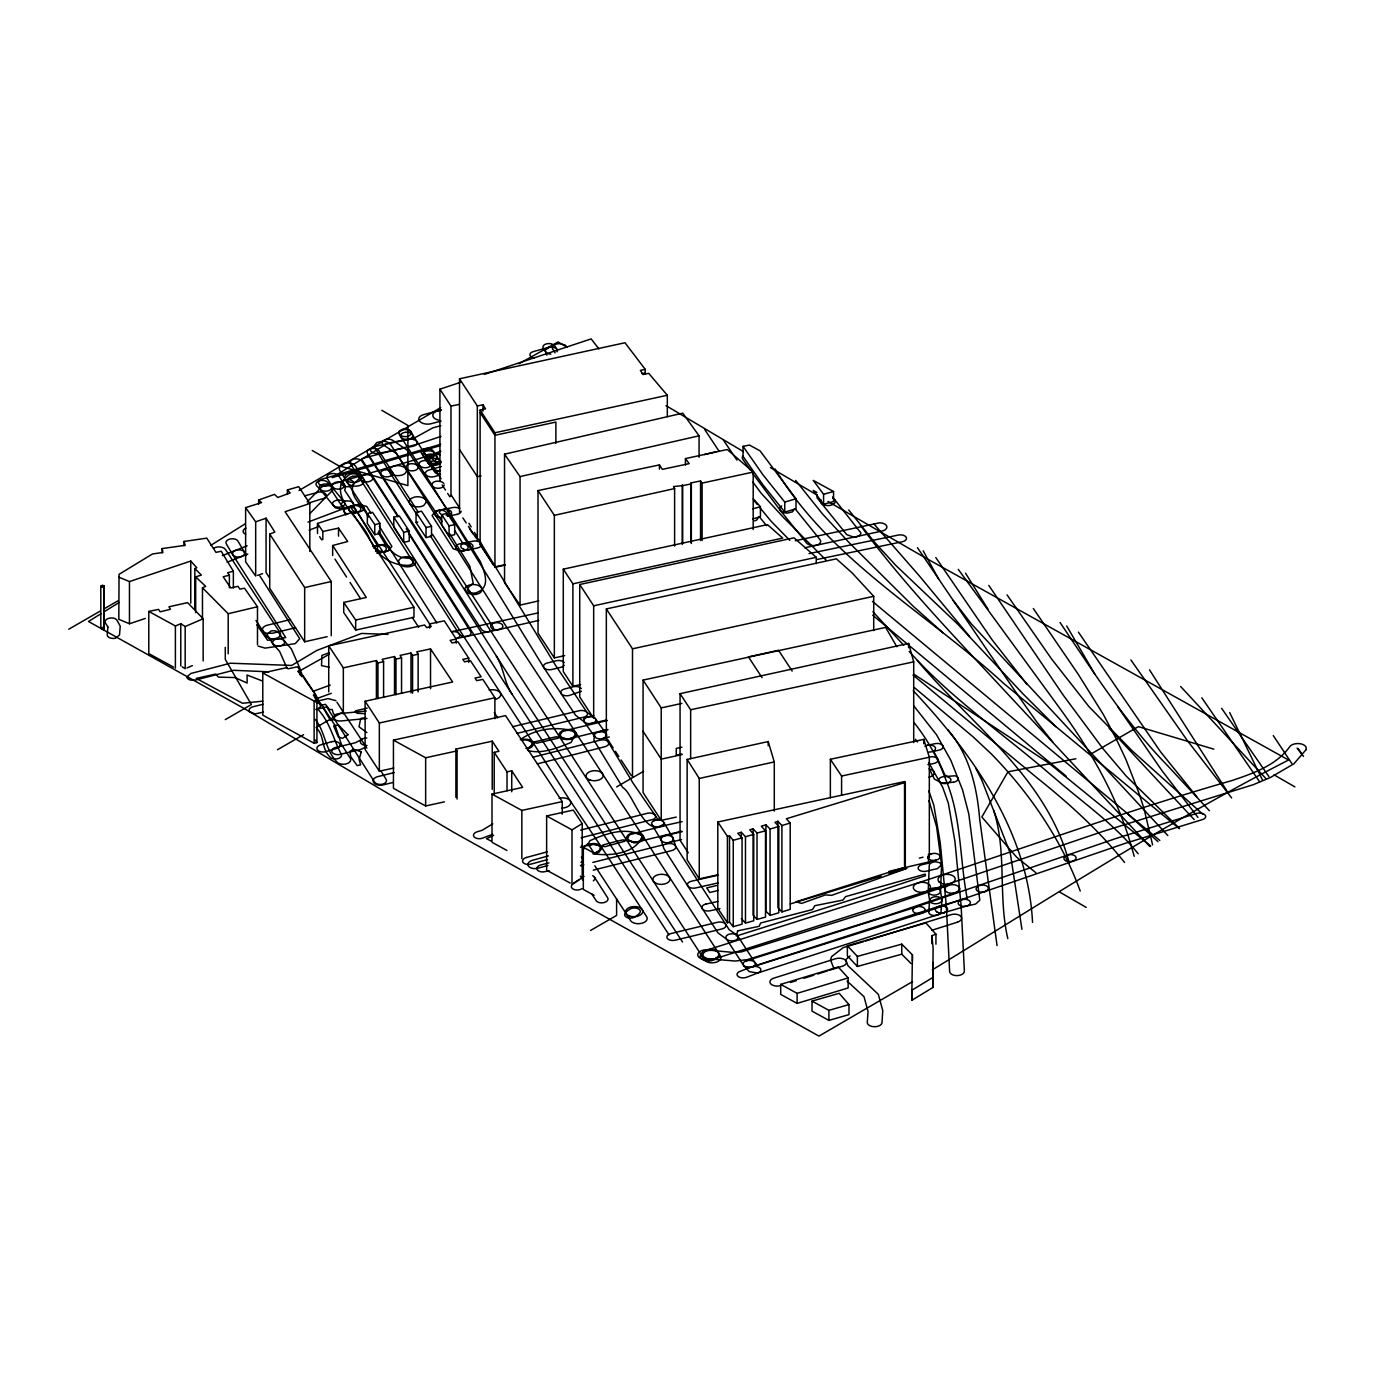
<?xml version="1.0" encoding="UTF-8"?>
<svg xmlns="http://www.w3.org/2000/svg" width="1375" height="1375" viewBox="0 0 1375 1375"><rect width="100%" height="100%" fill="white"/><g stroke="black" fill="none" stroke-linecap="round" stroke-linejoin="round"><path stroke-width="1.5" d="M932.817 977.488L911.745 990.309L911.745 1000.347L932.817 987.525L933.092 948.234L931.906 935.653L935.945 934.192L935.945 944.23M932.817 987.525L933.058 962.448M911.745 1000.347L912.416 954.869L901.777 944.144L857.381 956.398L847.361 945.777L925.942 922.934L935.945 934.192M928.194 891.636L929.277 865.408A6.153 3.541 -2.2 0 1 935.567 861.781L939.864 862.761L941.566 865.236L940.5 891.481A6.153 3.575 -2.4 0 1 931.391 894.764A6.153 3.575 -2.4 0 1 930.909 888.68A6.153 3.575 -2.4 0 1 940.448 890.983L941.927 899.731M145.269 618.458L129.456 623.752L118.817 619.317L119.041 574.338L152.453 553.987L162.955 552.441L162.13 548.591L185.195 545.325L184.027 541.458L206.766 538.141L215.961 552.372L221.22 551.272L233.355 571.192L233.355 588.07M928.744 911.728L929.672 900.23A6.153 3.592 -2.4 0 1 938.884 897.033A6.153 3.592 -2.4 0 1 939.125 903.152A6.153 3.592 -2.4 0 1 929.689 900.711L928.228 892.117M941.961 900.23L940.998 911.934A6.153 3.575 -2.8 0 1 934.553 915.527A6.153 3.575 -2.8 0 1 928.727 911.986M104.036 630.111L104.208 586.077L102.455 585.183L100.822 586.18L100.822 628.358L104.036 630.111L104.208 586.077M928.073 856.075L928.83 863.105L922.212 864.634A6.153 3.541 -2.2 0 0 918.5 869.258A6.153 3.541 -2.2 0 0 926.355 871.2L937.492 868.605L941.548 864.806L936.65 826.977L929.019 800.748M594.43 735.006L593.914 740.231L622.755 787.583C633.325 792.859 644.445 839.3 663.884 823.866A6.153 3.592 -1 0 0 655.686 820.016L653.641 820.789A6.153 3.661 -2 0 0 652.042 824.794L661.22 840.245M758.742 516.845L756.886 519.888A7.373 4.263 0.9 0 1 754.583 520.867M794.492 508.767L792.55 511.809L787.411 513.098A7.373 4.245 1.1 0 1 780.416 510.555A7.373 4.245 1.1 0 1 781.67 505.914M816.956 494.639L817.145 497.905L846.794 534.669L853.806 537.178A7.373 4.211 0.5 0 0 860.853 532.83L832.597 496.994M584.048 718.987L584.152 721.72L594.739 736.725M341.705 482.092C333.833 503.233 364.272 521.452 369.961 540.203M560.673 733.459L558.095 738.186L536.525 743.222L528.739 740.506M574.716 735.694L571.02 742.5C558.13 747.57 542.077 754.566 527.931 750.492M587.709 844.628L589.978 840.658C605.498 833.817 625.797 826.323 641.936 835.759L642.572 837.409A7.391 4.417 -1.7 0 1 635.388 842.084L622.806 839.902L616.962 841.225L602.834 845.023L598.589 851.4A7.373 4.366 -2.6 0 1 593.502 853.016M628.478 836.069L624.559 841.294L604.983 846.691L593.295 844.284L588.019 845.642M520.3 739.75C533.448 729.764 554.228 726 570.539 730.52M342.066 481.577L348.219 475.389A6.153 3.644 -0.6 0 1 356.744 474.323A6.153 3.644 -0.6 0 1 358.445 479.359L353.066 484.739A6.153 3.627 -0.6 0 1 342.598 485.323A6.153 3.627 -0.6 0 1 346.586 479.583A6.153 3.627 -0.6 0 1 353.409 484.241C348.305 496.77 363.962 506.361 368.311 517.103M307.123 501.875L321.492 487.266A6.153 3.627 -1 0 1 329.931 485.925A6.153 3.627 -1 0 1 332.028 490.875L309.581 513.889M581.35 691.264L569.25 695.492A6.153 3.541 -1.1 0 1 561.206 693.705A6.153 3.541 -1.1 0 1 564.472 689.013L573.255 686.778A6.153 3.541 -1.1 0 1 581.316 688.548M850.059 955.917L845.625 959.75L847.962 965.714L878.35 994.348L882.75 1010.591L881.994 1022.639A7.373 4.263 -0.1 0 1 874.311 1026.73A7.373 4.263 -0.1 0 1 867.264 1022.295L868.055 1011.519L863.998 996.669L847.069 981.045M492.783 823.848L482.075 830.328L477.228 831.755A6.153 3.678 -3.5 0 0 473.962 836.705A6.153 3.678 -3.5 0 0 482.041 838.32L492.662 834.264M583.962 876.425L572.997 884.022A6.153 3.644 -3 0 0 573.289 889.161A6.153 3.644 -3 0 0 581.986 888.697M583.327 847.258L588.002 843.855L594.086 853.153L583.327 847.258L583.327 889.436L594.086 895.331M210.822 545.325L245.008 523.944M101.08 613.663L88.481 621.483L245.008 709.002L453.716 832.322L818.967 1036.097L912.519 981.63M104.672 611.428L119.075 602.508M572 884.056L572 829.847L582.192 823.608L573.272 810.098L546.631 815.942L546.631 870.169L570.195 883.077M573.702 883.025L578.806 879.897M100.822 628.358L102.455 627.344M298.994 490.514L440.67 407.636M932.319 969.856C1049.95 898.047 1165.742 822.955 1288.547 760.014L923.313 556.686L827.956 501.445M298.186 671.739L329.467 654.156M68.75 629.234L100.237 611.067M103.83 608.987L118.233 600.669M225.277 719.623L251.367 704.55L225.277 659.364L225.277 647.316M277.458 749.736L303.548 734.68M316.147 727.409L343.131 711.82L336.961 702.247M616.602 786.895L643.603 771.306M590.528 930.48L616.602 915.423L616.602 898.803M1091.595 753.655L1138.38 726.636L1213.833 749.152M518.942 363.773L558.078 341.928L567.067 347.222L565.073 345.056L559.917 343.664A7.373 4.228 1.3 0 0 552.802 349.284L555.122 352.825M362.364 738.994L355.644 742.672L335.586 747.502A6.153 3.713 -0.5 0 0 332.08 752.331A6.153 3.713 -0.5 0 0 340.038 754.394L361.144 749.323L366.042 746.952M319.172 708.108L317.591 708.933C330.103 722.202 333.231 738.925 341.155 753.981A6.153 3.713 -0.5 0 1 337.511 758.777A6.153 3.713 -0.5 0 1 329.605 756.611C321.338 748.498 324.689 736.072 316.491 728.011M493.608 835.416L486.458 838.63L491.202 841.122M148.792 611.411L175.398 625.969L180.778 623.752L185.178 626.519L203.156 618.767L187.602 602.628L168.953 606.788L170.431 609.297L160.17 611.806L158.572 609.383L148.792 611.411L148.792 653.572L173.628 667.167M186.983 667.923L192.38 665.603M202.469 619.386L202.469 587.761L205.717 586.403L195.68 576.864L201.386 575.094L194.838 568.562L196.866 567.789L190.764 561.052L129.456 581.573L118.817 577.139M308.034 503.216L321.303 499.091A6.153 3.609 -1 0 0 326.202 494.828A6.153 3.609 -1 0 0 319.034 492.027L304.648 495.859M587.159 845.144L590.012 843.992A8.611 5.139 -3.1 0 1 601.081 846.536L601.683 848.495L599.036 852.156A8.611 5.139 -3.1 0 1 592.917 853.806M595.633 852.706L599.775 850.283A7.373 4.366 -2.6 0 0 598.486 845.522A7.373 4.366 -2.6 0 0 590.511 844.628L580.456 847.223M653.572 820.823L661.409 818.675M222.372 555.62L247.173 545.772M227.081 562.255L247.792 554.039M661.031 820.273L657.714 819.122L633.033 783.062L605.98 738.255L606.598 735.625A6.153 3.592 -2.5 0 0 600.325 731.741A6.153 3.592 -2.5 0 0 594.481 736.192A6.153 3.592 -2.5 0 0 602.714 738.598L606.1 736.656L606.289 733.906L595.409 718.678M307.983 522.122L346.5 507.547M327.164 636.659L304.666 641.781L269.723 588.277L269.723 534.05L274.845 532.091L266.062 518.203L255.681 521.812L255.681 576.039L245.627 561.842L245.627 507.616L261.628 502.597L258.655 500.002L274.502 494.381L277.767 497.492L290.194 492.955L287.375 489.947L298.702 486.681L309.822 503.525L309.822 551.495M309.1 530.183L318.897 526.436M944.591 912.484L757.625 973.019L749.255 971.627L743.755 965.594A6.153 3.541 -0.9 0 1 746.384 960.798L911.608 908.48L1116.139 838.423L1196.662 813.398A6.153 3.455 1.2 0 1 1204.981 814.945A6.153 3.455 1.2 0 1 1202.42 819.586L1125.248 843.322L920.7 913.584L752.108 966.986A6.153 3.541 -0.9 0 1 743.772 965.594M938.403 906.52L757.298 965.095L754.669 962.208A6.153 3.541 -0.9 0 0 746.384 960.798M312.967 691.367L330.241 685.094M328.986 652.816L321.887 655.411L321.527 665.655L329.123 667.15M315.425 699.102L331.255 693.327M905.3 868.742L905.3 782.392L786.345 818.761L790.195 823.006L790.195 909.356L781.911 911.9L781.911 825.55L777.906 821.253L775.002 822.302L778.8 826.444L778.8 912.794L770.069 915.406L765.909 911.127L765.909 824.777L761.32 826.203L765.514 830.792L765.514 917.142L757.023 919.411L753.088 915.2L753.088 828.85L749.77 829.761L753.723 834.436L753.723 920.786L745.473 923.055L741.28 918.62M257.417 575.438L262.608 573.633M948.63 885.277L879.742 908.445L741.159 951.964L732.377 952.359L711.717 950.4A7.373 4.263 -1.3 0 0 703.106 953.941A7.373 4.263 -1.3 0 0 708.984 958.822L735.212 961.039L747.467 959.613L886.669 915.888L955.659 892.598A7.373 4.263 -2.5 0 0 959.08 887.27A7.373 4.263 -2.5 0 0 950.658 884.795A7.373 4.263 -2.5 0 0 944.78 889.402M439.931 481.559L439.931 389.177L460.092 382.473M484.292 374.43L591.164 338.903L598.898 348.906M440.997 436.408L418.498 443.919L363.069 458.236M309.822 503.525L285.089 511.689L331.255 581.505L331.255 635.731M938.712 906.417L962.087 899.559M944.281 912.588L966.47 906.056M957.447 922.178L931.82 930.273M317.505 523.428L352.069 512.377L413.978 607.269L413.978 617.306L355.678 630.059L343.733 612.494L343.733 602.439L366.283 597.472L332.647 545.497L347.703 541.509L338.525 528.137L322.833 531.489L317.505 523.428L317.505 533.466M706.423 950.228A8.611 4.984 -1.1 0 1 718.953 954.766A8.611 4.984 -1.1 0 1 705.667 958.856A8.611 4.984 -1.1 0 1 706.423 950.228L917.812 882.973A8.611 4.967 -2.1 0 1 929.483 884.727A8.611 4.967 -2.1 0 1 925.959 891.55L714.347 958.977M817.712 973.964L827.612 970.853M829.589 970.234L842.548 966.144A7.373 4.228 -0.9 0 0 846.416 961.967L845.591 960.386A7.373 4.245 -0.6 0 0 835.605 958.719L773.781 978.158A7.373 4.228 -0.8 0 0 770.756 983.898A7.373 4.228 -0.8 0 0 780.742 985.548M790.453 982.506L796.297 980.684M804.066 978.244L813.794 975.202M781.911 825.55L790.195 823.006M881.048 876.184L790.264 903.959M889.127 873.709L903.289 869.361M865.494 941.05L950.881 914.719A7.373 4.28 -2.9 0 1 960.781 916.317A7.373 4.28 -2.9 0 1 957.447 922.178M780.708 984.363L838.2 966.969L848.152 977.9L848.152 987.955L797.105 1003.389L780.708 994.4L780.708 984.363L797.105 993.352L848.152 977.9M765.909 824.777L770.069 829.039L778.8 826.444M440.034 445.706L332.131 477.675L387.492 443.266L414.648 437.869L432.85 427.848L440.808 425.648M863.448 941.669L843.219 947.598L831.634 956.605L830.534 959.888L833.817 968.395M440.859 451.189L436.219 452.891L432.403 456.191C431.148 460.986 437.645 462.55 441.238 462.636M743.033 446.325L762.936 474.788L784.764 502.064L796.005 498.781L796.005 508.819L784.764 512.102L762.936 484.825L743.033 456.362L743.033 446.325L749.478 445.07L760.048 450.863L796.005 498.781M745.473 923.055L745.473 836.705L741.28 832.27L737.739 833.284L742.053 837.822L742.053 924.172L733.253 926.664L729.523 922.195L729.523 835.845L727.427 836.395L717.802 822.009L904.544 781.584L905.3 782.392M441.22 461.33L435.291 463.031A6.153 3.592 1 0 1 427.023 461.364A6.153 3.592 1 0 1 429.705 456.552L435.617 454.85A6.153 3.609 1 0 1 440.309 454.678M440.447 470.817L435.789 472.141L422.761 450.553M812.023 1001.103L828.902 1010.35L848.977 1004.575L848.977 1014.63L828.902 1020.387L812.023 1011.141L812.023 1001.103L839.214 993.3L848.977 1004.575M441.341 466.52L428.673 470.164A6.153 3.609 1.2 0 0 426.009 474.942L427.505 476.077A6.153 3.609 1.2 0 0 434.294 476.627L438.608 475.389M752.812 508.87L760.427 506.705L760.427 516.742L752.812 518.925M729.523 835.845L733.253 840.314L742.053 837.822M439.639 452.581L327.353 485.65A6.153 3.609 -1 0 1 319.086 484.137A6.153 3.609 -1 0 1 321.802 479.256L440.67 444.297M548.402 855.886L532.555 860.252A7.391 4.383 -3.6 0 0 528.413 866.13A7.391 4.383 -3.6 0 0 537.986 868.192L547.869 865.494M745.473 836.705L753.723 834.436M847.361 945.777L847.361 955.831L857.381 966.453L901.777 954.198L911.092 963.566M437.525 410.884L441.409 409.819M344.953 501.188L342.616 500.861A6.153 3.592 -0.9 0 0 334.83 500.878A6.153 3.592 -0.9 0 0 333.197 505.347L335.517 507.908L343.509 509.455L350.006 507.684M833.559 491.528L813.261 480.408L823.573 494.244L833.559 491.528L833.559 501.566L823.573 504.281L813.261 490.445L816.939 492.473M526.47 857.467L547.164 851.847M547.473 859.616L530.922 864.119A6.153 3.661 -3.7 0 1 522.964 862.348A6.153 3.661 -3.7 0 1 526.47 857.467M233.355 571.192L227.648 572.739L229.384 575.163L229.384 587.812M537.402 763.847L604.708 746.78A6.153 3.609 -2.1 0 0 608.403 742.053A6.153 3.609 -2.1 0 0 600.531 740.077L532.916 757.212M753.088 828.85L757.023 833.061L765.514 830.792M437.611 410.867L423.62 414.648A8.611 4.916 0.5 0 0 418.773 419.323L419.633 421.231A8.611 5.019 1.4 0 0 431.131 423.723L441.117 421.059M583.808 864.772L580.439 865.648A6.153 3.661 -3.3 0 1 582.88 865.339M592.814 862.417L667.459 843.786A6.153 3.678 -1.4 0 1 675.4 845.78A6.153 3.678 -1.4 0 1 671.825 850.575L593.227 870.134M229.384 575.163L223.18 576.761L230.759 587.95L237.995 586.334L239.886 589.136L244.458 588.191L257.486 606.736L257.486 644.703M331.616 741.675L320.255 745.009A6.153 3.713 -0.6 0 0 317.573 750.028A6.153 3.713 -0.6 0 0 325.841 751.609L336.377 748.498A6.153 3.713 -0.6 0 0 339.659 743.617A6.153 3.713 -0.6 0 0 331.616 741.675M717.802 822.009L717.802 908.359L727.427 922.745L729.523 922.195M549.725 347.17L545.136 350.006L546.889 355.162M580.628 830.087L647.333 813.295A6.153 3.609 -1 0 1 654.723 814.67A6.153 3.609 -1 0 1 653.709 819.225L581.109 837.77M598.314 732.033L608.025 729.661M602.714 738.598L609.314 736.948M548.9 862.916L540.942 864.909A6.153 3.644 -3.5 0 0 537.212 869.739A6.153 3.644 -3.5 0 0 545.067 871.63L549.055 870.633M936.117 860.183L888.886 871.423M928.297 854.528L931.803 853.652M516.983 733.373L583.464 717.252A6.153 3.506 -1.4 0 0 587.177 712.714A6.153 3.506 -1.4 0 0 579.322 710.703L512.634 726.705M393.387 782.375L383.109 784.919A7.373 4.469 -0.9 0 1 373.57 782.461A7.373 4.469 -0.9 0 1 377.764 776.634L394.247 772.578M919.325 858.12L923.02 857.209M263.089 704.275L252.966 706.767A6.153 3.713 -1.2 0 0 249.459 711.614L255.062 713.9L263.536 712.112M565.108 730.606L607.389 720.466M526.298 748.43L527.312 748.189A7.373 4.297 -2.4 0 0 531.627 742.517A7.373 4.297 -2.4 0 0 522.122 740.283M570.281 738.53L607.389 729.438M682.138 821.666L657.645 827.062A6.153 3.661 -2 0 1 652.042 824.794M632.62 833.663L663.97 825.945M316.078 701.473L327.989 698.586L335.947 700.666M316.542 709.311L326.648 706.87L374.602 782.083A6.153 3.73 -1 0 0 382.491 784.197A6.153 3.73 -1 0 0 386.134 779.384L380.823 770.773M718.352 890.433L709.775 892.495L706.733 887.889L716.65 885.517M202.469 587.761L228.198 613.731L257.486 606.736M669.281 842.497L681.519 839.575M704.258 454.592L716.048 451.773M290.555 619.523L267.283 625.212A7.373 4.348 -2.7 0 0 262.436 629.269A7.373 4.348 -2.7 0 0 266.698 633.256L272.336 633.273L295.591 627.739M456.208 643.277L456.208 639.083L444.297 620.847L429.602 623.941L431.183 626.553L426.594 627.584L424.634 625.006L328.728 645.837L343.337 667.837L376.406 660.567L377.953 662.973L383.591 661.684L383.591 697.314M367.211 708.091L355.609 710.823L355.3 711.906L357.173 713.298L364.427 713.625M593.725 715.498L585.561 717.698L583.636 720.191A6.153 3.592 -2.5 0 0 591.13 723.577L606.134 720.122M538.794 600.858L520.059 605.12L504.539 582.725L504.539 454.18L682.739 413.153L699.067 435.806L699.067 457.222M499.039 629.527L538.777 620.4M383.591 661.684L382.147 659.33L394.522 656.562L395.966 659.106L401.552 657.834L401.552 693.447M504.539 454.18L520.059 476.592L699.067 435.806M269.723 534.05L304.666 587.555L331.255 581.505M538.158 612.889L451.602 631.795M379.981 523.462L374.756 524.614L367.331 513.442L372.505 512.291L379.981 523.462L379.981 533.5L374.756 534.669L367.331 523.48L367.331 513.442M401.552 657.834L400.125 655.377L410.988 653.005L412.569 655.445L418.12 654.191L418.12 691.917M681.536 831.256L637.777 841.758L632.122 841.758A7.373 4.366 -2.3 0 1 630.163 834.625A7.373 4.366 -2.3 0 1 642.091 835.983C637.261 853.102 609.692 856.677 593.966 853.703M717.561 875.308L691.384 881.238A6.153 3.609 -0.9 0 0 687.741 885.913L718.008 932.92L727.237 939.658A6.153 3.575 -0.9 0 0 737.481 938.902A6.153 3.575 -0.9 0 0 732.359 933.745A6.153 3.575 -0.9 0 0 726.223 938.627L743.462 965.198A6.153 3.541 -0.9 0 0 751.369 967.192A6.153 3.541 -0.9 0 0 754.978 962.603L737.756 936.014M718.334 882.87L695.647 887.958A6.153 3.609 -0.9 0 1 687.741 885.913L663.884 848.547L661.066 839.867A6.153 3.678 -1.6 0 1 666.016 835.502A6.153 3.678 -1.6 0 1 673.166 838.337L675.589 846.106L729.163 929.689L736.759 935M493.797 565.572L480.116 544.62L480.116 410.059L485.547 408.856L482.986 404.783L477.331 405.952L459.525 378.795L624.989 342.753L645.236 369.359L645.236 373.639M416.058 512.428L421.558 511.208L431.509 526.298L431.509 536.336L426.027 537.539L416.058 522.466L416.058 512.428L426.027 527.484L426.027 537.539M416.058 522.466L417.811 522.07M753.191 529.512L753.191 472.055L727.272 449.522L685.438 458.597L689.184 463.65L662.389 469.356L659.416 464.922L538.02 490.583L554.348 515.333L674.609 488.572L674.609 546.03M315.442 698.706L315.442 694.495L313.363 694.925L316.938 700.459L316.938 742.62L314.119 743.239L262.78 715.137L262.78 672.959L286.842 667.614L288.011 668.817L297.481 666.772L300.197 670.708L300.197 674.936M300.197 670.708L298.066 671.189L301.761 676.586L303.394 676.139L315.442 694.495M816.252 557.305L794.011 537.814L579.734 584.53L593.673 605.808L816.252 557.305L816.252 563.664M538.02 490.583L538.02 633.17L554.348 657.92L564.712 655.617M682.206 831.652L664.95 835.691A6.153 3.678 -1.3 0 0 661.306 840.383A6.153 3.678 -1.3 0 0 669.006 842.566A6.153 3.678 -1.3 0 0 673.011 837.959L663.575 822.078M431.509 526.298L426.027 527.484M454.678 524.631L449.058 525.869L441.684 514.611L447.305 513.391L454.678 524.631L454.678 534.686L449.058 535.906L441.684 524.648L441.684 514.611M262.78 672.959L314.119 701.078L316.938 700.459M393.783 768.041L379.345 771.186L365.114 749.444L365.114 701.25L452.633 681.983L430.53 648.914L416.745 651.853L418.12 654.191M688.291 852.792L680.058 840.297L680.058 693.688L908.634 643.431L913.705 661.839L913.705 742.569M494.192 794.269L494.192 752.348L498.919 751.3L492.233 741.177L455.898 749.117L455.898 797.311M494.192 752.348L507.014 771.839L511.741 770.808L522.655 787.394L492.009 794.097L492.009 842.291L506.928 850.455M718.008 874.741L699.256 878.883L687.139 859.822L687.139 759.412L768.212 741.555L774.28 761.922L774.28 811.061M687.139 759.412L699.256 778.456L774.28 761.922M966.144 906.142L975.545 904.08L979.808 900.247L968.825 814.052L962.552 789.938L950.864 760.392L936.667 734.938L913.688 705.736M645.236 369.359L640.372 370.425L643.053 374.55L648.708 373.33L667.322 395.261L667.322 416.625M642.005 373.691L645.236 372.986M393.783 517.172L403.683 532.297L409.234 531.077L409.234 541.131L403.683 542.334L393.783 527.209L393.783 517.172L399.334 515.969L409.234 531.077M343.733 602.439L355.678 620.022L413.978 607.269M563.286 569.164L572.894 583.825L782.684 538.106L767.439 524.614L563.286 569.164L563.286 671.584L572.894 686.245L580.628 684.561M606.341 737.481L606.341 608.936L836.378 558.834L852.122 572.911L873.709 596.303L873.709 630.592M365.114 701.25L379.345 722.992L494.897 697.778L494.897 718.73M444.434 801.848L425.648 805.956L393.439 788.339L393.439 740.128L505.57 715.619L562.237 801.608L562.237 814.172M457.067 799.081L457.067 750.888L425.648 757.763L393.439 740.128M492.009 794.097L521.847 810.425L562.237 801.608M705.873 904.097L717.973 901.45M719.933 908.634L710.067 910.783A6.153 3.575 -0.8 0 1 702.195 908.703A6.153 3.575 -0.8 0 1 705.873 904.097M962.414 899.473L967.175 898.442C959.63 859.014 961.555 817.352 945.88 779.848C938.42 759.103 927.592 739.561 913.842 722.322M480.116 410.059L494.948 432.764L667.322 395.261M355.781 505.003L352.636 505.673A6.153 3.592 -0.5 0 0 348.906 510.28A6.153 3.592 -0.5 0 0 356.778 512.394L359.958 511.706A6.153 3.592 -0.5 0 0 362.931 506.292A6.153 3.592 -0.5 0 0 353.22 506.034A6.153 3.592 -0.5 0 0 355.145 511.603L357.019 511.861L430.238 624.886M753.191 472.055L702.109 483.106L700.562 480.958L691.109 482.883L691.109 542.489M494.948 566.861L505.106 564.661M505.106 565.108L494.948 567.325L494.948 432.764M795.248 540.719L879.587 522.809A7.373 4.245 -0.2 0 1 886.772 526.247A7.373 4.245 -0.2 0 1 882.303 530.991L804.684 547.8M606.341 608.936L632.5 648.811L873.709 596.303M896.844 646.731L885.62 627.395L643.07 680.092L661.22 707.902L681.914 703.398M681.914 747.175L676.259 748.395L676.259 755.236L681.914 753.998M681.914 754.617L661.22 759.12L643.07 731.311M643.07 680.092L643.07 792.567L661.22 820.359L676.259 817.094M439.931 389.177L450.983 406.141L459.319 404.336M680.058 693.688L690.645 709.758L913.705 661.839M927.403 745.302L935.034 743.669A6.153 3.472 -2.1 0 1 942.837 745.662A6.153 3.472 -2.1 0 1 938.953 750.166L931.339 751.816A6.153 3.506 -2 0 1 928.95 752.056M830.362 759.275L841.586 776.033L929.328 757.23L923.777 739.389L830.362 759.275L830.362 797.741M498.902 629.544L455.847 638.653M262.78 701.164L242.584 703.278L196.213 678.425L215.789 674.059L218.419 677.119L235.039 677.583L247.156 683.066L247.053 675.005L262.367 680.986M456.208 639.083L450.158 640.337L452.048 642.967L457.909 641.73L468.738 658.195L468.738 662.389M408.959 439.398L374.498 446.531A6.153 3.609 0.5 0 0 370.837 451.138A6.153 3.609 0.5 0 0 378.709 453.337L413.188 446.222A6.153 3.627 0.8 0 0 416.848 441.616A6.153 3.627 0.8 0 0 408.959 439.398M481.095 475.887L477.331 476.678L459.525 449.522M355.884 504.969L358.978 504.35L366.73 506.464L371.009 513.219M464.75 542.884L473.137 541.166A6.153 3.627 1.4 0 1 481.044 543.4A6.153 3.627 1.4 0 1 477.452 548.006L464.011 550.67M809.033 553.592L898.219 535.081A6.153 3.541 -0.2 0 1 906.125 537.144A6.153 3.541 -0.2 0 1 902.516 541.698L816.733 559.539M468.738 658.195L462.791 659.381L464.595 661.839L470.387 660.636L481.113 676.809L475.045 678.03L476.627 680.659L482.831 679.405L494.897 697.778M457.084 514.37L447.597 516.261A6.153 3.609 1.3 0 0 451.498 512.188A6.153 3.609 1.3 0 0 444.967 509.248A6.153 3.609 1.3 0 0 439.33 512.617L442.887 516.089M682.636 543.056L682.636 485.598L673.492 486.561L674.609 488.572M682.636 485.598L691.333 483.897L691.109 482.883M375.512 551.152A6.153 3.609 -0.3 0 0 382.078 552.234L387.991 551.1L391.875 546.408L379.259 526.264M1075.903 758.742L1007.944 771.822L981.853 817.008L1016.641 857.175L1035.959 872.798M464.905 542.85L460.075 543.744A6.153 3.627 1.4 0 0 456.895 549.106A6.153 3.627 1.4 0 0 466.589 549.708A6.153 3.627 1.4 0 0 464.922 544.053L463.066 543.692L454.902 530.784M927.902 764.603L933.487 763.589A6.153 3.506 -2 0 0 937.802 759.172L933.986 751.97L935.138 749.633A6.153 3.506 -2 0 0 932.577 745.491A6.153 3.506 -2 0 0 924.859 746.281M463.856 550.688L460.917 551.186L453.337 548.883L432.094 515.539L435.909 510.847L438.797 510.331A6.153 3.609 1.3 0 1 445.38 511.5A6.153 3.609 1.3 0 1 446.222 515.488M527.141 748.911L527.931 748.808A8.611 5.019 -2.4 0 0 532.761 742.191L570.281 800.886A8.611 5.105 -3.3 0 1 561.859 808.07M589.6 723.697L593.312 722.975A6.153 3.506 -1.4 0 0 593.57 717.355A6.153 3.506 -1.4 0 0 584.048 718.987M365.458 717.561L360.731 718.489L359.03 726.825L366.884 732.566M526.127 748.344L529.667 747.278L534.566 741.881L556.17 736.759L564.85 738.616M366.3 711.03L338.955 713.642A6.153 3.713 -0.5 0 0 333.902 716.444L333.781 717.905A6.153 3.713 -0.5 0 0 340.777 720.981L366.988 718.472M269.019 671.808L233.406 670.295L195.302 680.092L190.592 680.092A6.153 3.472 -1 0 1 186.931 676.878L190.867 673.475L230.364 663.214L291.672 665.448L316.92 650.392L361.539 633.445L387.991 634.391M258.122 646.078L265.083 648.123L295.247 643.638L299.716 638.705L259.961 576.108M546.631 815.942L572 829.847M100.822 586.18L104.036 587.933M1274.041 774.847L1294.906 786.895M381.82 410.334L407.894 425.408L407.894 485.65L338.336 465.575L312.245 450.502M1060.108 892.323L1086.198 907.397M770.378 467.569L817.163 495.12M743.394 451.602L666.033 405.642M182.239 666.841L185.178 668.697L185.178 626.519M914.186 674.369L1048.609 762.936L1150.703 846.02M594.808 718.077L586.816 712.164L555.534 665.294L478.397 539M584.753 722.322L575.644 715.327L543.984 667.855L432.317 485.908M1179.286 828.609L1003.767 683.495C926.733 612.855 830.5 560.588 775.07 468.909M872.472 601.442L1159.812 840.469M1066.227 776.239L872.747 615.244M914.255 687.517L972.984 736.742L991.255 753.844C1029.463 792.962 1061.431 839.472 1080.217 891.034M913.017 675.056L1037.18 777.958C1068.856 803.258 1099.261 830.655 1124.561 862.469M943.147 632.93L913.413 606.427L848.358 541.836L822.319 513.734L795.661 480.425M1127.483 813.691L1157.922 841.638M1203.073 814.447L1131.848 750.527L1088.897 706.561L1051.617 659.02L1007.05 594.877M826.186 560.244L783.045 517.052L761.097 493.161L752.916 482.178M1179.544 828.438L1126.28 776.153L1103.008 748.722L1063.098 694.959L988.814 585.406M1055.897 726.722L1023.086 693.962L957.928 624.387L895.709 565.297L874.259 541.887L848.719 509.988M909.202 651.423C951.448 698.844 1004.575 734.697 1052.356 776.102L1054.952 778.25C1083.07 802.897 1114.678 824.261 1138.156 853.755M789.731 540.323L770.928 521.039L760.031 507.822M1149.861 846.536L1002.22 688.102C953.27 635.37 903.22 583.378 860.441 525.37M1209.433 810.769L1168.028 766.133C1125.97 723.044 1093.503 672.255 1060.056 622.497M903.805 645.356L872.919 611.686M1109.178 728.337L1194.188 819.603M781.911 911.9L777.906 907.62L777.906 821.253M1180.644 686.503L1265.688 778.37M1167.839 835.57L971.541 624.112L953.219 600.445L917.452 547.68M917.297 660.533C971.541 725.089 1046.942 777.648 1069.337 863.208M913.241 690.714C973.105 754.394 1028.053 832.167 1032.539 922.384M753.294 498.816L760.427 506.705M284.041 640.595L291.38 648.966L299.836 668.181C303.291 682.309 316.267 691.023 320.272 704.877M273.161 644.239L279.641 651.458L287.1 668.353M969.616 636.505L919.463 576.039L874.036 524.064M1196.869 796.864L1160.603 751.884L1078.395 632.122M754.566 501.205L757.298 504.522M759.206 516.673L766.614 525.68M333.111 505.227L319.962 489.208A6.153 3.627 -1.1 0 1 322.833 484.344A6.153 3.627 -1.1 0 1 331.048 485.925L344.214 502.047A6.153 3.592 -0.6 0 1 341.327 506.859A6.153 3.592 -0.6 0 1 333.128 505.227M1297.072 748.069L1303.5 756.387M795.575 509.352L819.998 539.636A7.373 4.245 1 0 1 816.441 545.239A7.373 4.245 1 0 1 806.627 543.073L780.433 510.572M1026.987 684.389L991.994 639.667L935.791 557.528M1052.752 741.984L1036.819 722.081L1018.445 695.991L953.219 600.445M780.416 510.555L752.641 473.413M581.522 856.866L582.656 858.309M1231.622 797.913L1187.209 740.369L1130.886 659.931M1197.969 817.403L1162.184 770.945L1118.098 707.3M958.272 569.37L1058.028 705.908C1089.516 748.584 1116.981 795.3 1131.436 846.656L1134.22 856.281M428.312 463.203L433.572 469.666L437.938 470.731A6.153 3.609 1.3 0 0 440.292 470.456M915.441 739.2L917.469 741.984M425.305 459.009L428.278 463.169M436.631 456.328L439.622 460.505M245.627 507.616L255.681 521.812M1273.284 735.591L1291.795 763.469M256.85 624.852L267.592 640.269L285.742 637.57L232.822 554.898M532.709 742.139L465.042 638.584L367.727 485.427M1033.347 608.523L1078.138 674.128L1103.334 714.433L1115.95 738.306L1125.936 759.516L1138.242 791.192L1143.948 808.328L1152.594 844.886M1298.206 748.67L1302.28 754.583M750.458 470.267L742.827 459.267A7.373 4.263 1.3 0 1 742.861 456.002M1221.619 708.297L1268.884 776.548M1201.819 697.795L1259.638 781.825M947.702 729.627C969.409 754.6 977.075 787.308 979.722 819.466L997.064 945.605M718.85 450.897L704.567 429.309M272.886 643.895L266.991 634.511L270.858 631.039A6.153 3.678 -1.9 0 1 278.85 632.913L284.298 640.922M736.914 460.058L723.198 439.811M601.081 846.553L570.212 800.8A8.611 5.105 -3.4 0 0 559.058 798.325M1149.517 669.866L1226.792 790.762M581.505 845.539L583.877 849.062M341.756 505.777L332.75 492.164A11.43 6.703 -1 0 1 332.578 488.761L332.973 487.489L327.216 478.466A6.153 3.644 -1 0 1 330.825 473.739A6.153 3.644 -1 0 1 338.731 475.784L344.833 485.392A14.472 8.508 -0.5 0 1 345.314 488.228L344.627 490.188L353.22 503.113M565.916 717.458L500.62 617.942L390.62 444.486A8.611 5.07 0.6 0 0 382.783 441.203L376.647 442.595L374 446.102L389.778 472.312M455.898 749.117L457.067 750.888M626.123 913.619L594.842 865.803M319.636 536.697L321.767 539.928M462.859 517.877L466.194 522.964M468.428 526.367L476.214 538.244M469.545 528.619L472.88 533.723M607.475 739.2L613.164 747.88M615.433 751.352L618.853 756.542M621.122 760.014L631.348 775.62M601.116 846.605L646.714 916.747A8.611 5.053 -2 0 1 641.592 923.347A8.611 5.053 -2 0 1 630.541 920.614L626.072 913.567M792.172 671.086L778.542 650.306L748.43 656.855L762.059 677.652M480.116 412.62L494.948 435.325L555.895 422.073L555.895 443.283M480.116 544.173L493.797 565.125M592.522 716.495L579.734 696.987L579.734 584.53M392.356 472.106L418.344 512.308M682.498 941.978L508.131 674.472L368.173 455.108M668.972 934.777L501.703 678.305L409.509 533.844M256.008 620.486L266.252 636.127A7.391 4.417 -1.8 0 0 275.773 638.481A7.391 4.417 -1.8 0 0 280.036 632.706L225.466 549.467A7.391 4.348 -3.1 0 0 213.503 548.264M442.131 484.945L445.448 490.033M447.666 493.419L449.866 496.822M367.709 485.392L363.67 479.222A25.695 15.159 -0.1 0 0 359.648 473.894A8.611 5.088 -0.3 0 0 350.436 472.587A8.611 5.088 -0.3 0 0 344.73 477.159A25.695 15.177 -0.9 0 0 347.566 482.883L366.197 511.569M345.984 515.006L341.602 505.536M244.338 551.959L246.52 555.328M315.167 719.383C325.445 731.964 325.05 749.341 336.445 761.423A7.373 4.452 -0.5 0 0 345.95 763.967A7.373 4.452 -0.5 0 0 350.247 758.192L341.258 744.047L335.38 725.966L321.2 704.189A7.373 4.452 -0.9 0 0 317.281 701.766M565.933 717.492L718.472 952.858A23.684 13.698 -1 0 1 720.809 958.083A8.611 4.984 -1.1 0 1 714.966 962.534A8.611 4.984 -1.1 0 1 705.736 961.194A23.684 13.716 -1.6 0 1 702.178 956.312M359.494 515.488L354.733 508.303L353.358 503.353M412.208 617.272L418.688 627.309M334.967 559.109L346.569 577.036M350.041 582.416L360.491 598.555M451.412 495.327L459.748 508.252M449.058 512.067L417.691 466.039A6.153 3.592 0.7 0 0 409.75 463.908A6.153 3.592 0.7 0 0 406.209 468.531L442.08 521.572M389.795 472.347L417.381 515.47M361.659 459.095L398.475 516.536M315.15 739.87L316.938 742.62M378.692 530.991L399.111 563.423M378.159 532.452C384.862 543.95 393.078 558.577 408.444 558.164A6.153 3.661 0.7 0 1 413.222 562.512A6.153 3.661 0.7 0 1 405.952 565.297C390.964 565.005 377.403 555.397 371.112 541.973M594.43 877.164L607.664 897.806A6.153 3.627 -2.6 0 1 604.072 902.584A6.153 3.627 -2.6 0 1 596.148 900.711L591.731 893.836M432.506 534.342L493.023 626.931A6.153 3.575 0.1 0 1 489.517 631.555A6.153 3.575 0.1 0 1 481.559 629.509L367.452 453.234A6.153 3.609 0.4 0 1 371.095 448.628A6.153 3.609 0.4 0 1 378.984 450.811L392.391 472.141M408.633 533.466L470.68 631.692A6.153 3.627 0.9 0 1 467.07 636.316A6.153 3.627 0.9 0 1 459.164 634.098L350.47 463.787L350.556 460.986L351.931 459.834A6.153 3.609 0.4 0 1 361.917 461.158L397.959 516.708M494.295 712.559L497.681 717.853M423.087 455.538L425.219 458.872M406.227 528.688L408.444 532.159M434.603 453.131L436.734 456.466M449.075 512.084L480.373 561.55C484.206 571.278 490.858 586.266 478.122 591.92A6.153 3.609 1.2 0 1 469.459 592.23A6.153 3.609 1.2 0 1 468.738 587.142L473.172 583.103L469.906 566.345L449.883 533.913M430.238 535.648L487.266 625.694L702.23 956.398M399.145 563.475L436.837 622.995M359.391 515.556L377.97 546.545A6.153 3.609 -0.3 0 0 378.778 550.533A6.153 3.609 -0.3 0 0 385.344 551.616M269.363 577.637L266.062 572.43L266.062 518.203M343.87 713.178L366.867 748.103M988.075 609.314L965.508 573.186M580.405 876.116L582.88 880.069M1094.775 674.042L1066.691 625.986M557.03 349.542L554.881 346.002L551.736 343.956A6.153 3.489 0.8 0 0 544.981 344.438A6.153 3.489 0.8 0 0 543.28 348.184L545.411 351.708A6.153 3.523 1.3 0 0 550.877 354.131M468.927 523.273L471.127 526.917M474.409 532.383L476.609 536.027M938.558 578.909L923.175 550.808M244.406 552.062L237.892 541.011A6.153 3.627 -3.1 0 0 230.089 539.017A6.153 3.627 -3.1 0 0 226.239 543.761L232.77 554.795M441.066 478.758L430.822 462.859A6.153 3.592 0.8 0 0 422.83 460.797A6.153 3.592 0.8 0 0 419.427 465.455L432.266 485.787M496.341 656.167C503.938 667.855 504.127 682.739 512.136 694.255M928.778 762.678L942.769 787.411L948.337 803.206L954.938 841.483L961.073 905.008L964.373 970.973A7.373 4.366 -1.2 0 1 957.327 975.614A7.373 4.366 -1.2 0 1 949.627 971.558L946.327 905.902L940.242 842.737L933.797 805.097L928.847 790.952M975.872 768.367L981.716 779.917L1010.35 853.48L1021.934 929.328M1229.697 712.594L1262.542 780.175M929.208 768.642L934.467 779.127L942.631 783.441A6.153 3.506 -2.8 0 0 949.266 782.323A6.153 3.506 -2.8 0 0 950.366 778.439L944.9 775.053L937.836 759.241A6.153 3.506 -2 0 0 930.256 756.903M993.627 810.253C1007.119 851.847 997.923 896.208 1007.806 938.592M927.781 857.038L927.816 857.364A6.153 3.523 -2.2 0 0 931.992 860.355L934.364 860.458A6.153 3.558 -2.9 0 0 939.417 855.095A6.153 3.558 -2.9 0 0 929.208 854.82M931.906 935.653L931.906 943.68M929.328 757.23L929.328 857.656M923.777 739.389L923.777 743.652M912.416 954.869L912.416 960.902M908.634 643.431L908.634 647.694M904.544 781.584L904.544 865.837M901.777 944.144L901.777 954.198M857.381 956.398L857.381 966.453M841.586 776.033L841.586 795.266M828.902 1010.35L828.902 1020.387M823.573 494.244L823.573 504.281M797.105 993.352L797.105 1003.389M784.764 502.064L784.764 512.102M770.069 829.039L770.069 915.406M768.212 741.555L768.212 745.817M757.023 833.061L757.023 919.411M741.28 832.27L741.28 838.578M733.253 840.314L733.253 926.664M727.427 836.395L727.427 922.745M702.109 483.106L702.109 540.564M700.562 480.958L700.562 540.547M699.256 778.456L699.256 878.883M691.333 483.897L691.333 543.486M690.645 709.758L690.645 758.639M685.438 458.597L685.438 464.991M682.292 484.842L682.292 544.431M661.22 707.902L661.22 820.359M659.416 464.922L659.416 469.167M632.5 648.811L632.5 777.356M593.673 605.808L593.673 718.266M582.192 823.608L582.192 877.817M572.894 583.825L572.894 686.245M554.348 515.333L554.348 657.92M521.847 810.425L521.847 858.636M520.059 476.592L520.059 605.12M511.741 770.808L511.741 791.759M507.014 771.839L507.014 790.711M492.233 741.177L492.233 789.37M482.986 404.783L482.986 411.194M477.331 405.952L477.331 540.495M459.525 378.795L459.525 512.789M450.983 406.141L450.983 496.375M449.058 525.869L449.058 535.906M430.53 648.914L430.53 688.738M429.602 623.941L429.602 628.134M425.648 757.763L425.648 805.956M412.569 655.445L412.569 693.172M410.988 653.005L410.988 692.828M403.683 532.297L403.683 542.334M395.966 659.106L395.966 694.736M394.522 656.562L394.522 694.272M379.345 722.992L379.345 771.186M377.953 662.973L377.953 698.603M376.406 660.567L376.406 698.277M374.756 524.614L374.756 534.669M355.678 620.022L355.678 630.059M343.337 667.837L343.337 713.934M338.525 528.137L338.525 536.164M332.647 545.497L332.647 555.534M328.728 645.837L328.728 691.952M322.833 531.489L322.833 539.533M314.119 701.078L314.119 743.239M304.666 587.555L304.666 641.781M287.375 489.947L287.375 494.106M258.655 500.002L258.655 504.161M228.198 613.731L228.198 653.795M203.156 618.767L203.156 660.945M195.68 576.864L195.68 612.717M194.838 568.562L194.838 608.627M190.764 561.052L190.764 603.23M184.027 541.458L184.027 545.686M180.778 623.752L180.778 665.913M175.398 625.969L175.398 668.147M162.13 548.591L162.13 552.819M129.456 581.573L129.456 623.752M581.419 857.141A6.153 3.661 -3.3 0 1 580.989 862.348M832.872 498.18A7.373 4.297 0.4 0 1 833.284 504.281L830.964 505.227A7.373 4.245 1 0 1 822.886 504.384A7.373 4.245 1 0 1 820.944 499.812M438.625 420.131A8.611 5.019 1.3 0 1 432.833 414.631A8.611 5.019 1.3 0 1 440.859 410.42M706.252 949.73A8.611 4.967 -1.3 0 0 697.727 954.869A8.611 4.967 -1.3 0 0 706.406 959.664A18.82 10.828 -1.3 0 0 713.711 959.148A8.611 5.002 -1.2 0 0 716.942 951.311A8.611 5.002 -1.2 0 0 703.123 952.016A15.812 9.144 -1.4 0 0 700.339 955.247A8.611 4.967 -1.2 0 0 704.138 960.266A8.611 4.967 -1.2 0 0 713.694 960.042A15.812 9.144 -1.1 0 0 717.578 957.223M706.252 949.712A18.82 10.948 -1.3 0 1 713.573 949.953M489.139 690.078A8.611 5.053 -1.7 0 1 500.225 692.811A8.611 5.053 -1.7 0 1 495.223 699.411M521.744 739.612A8.611 5.019 -2.4 0 1 532.761 742.191M959.509 888.473A7.391 4.28 -2.6 0 1 952.531 893.2A7.391 4.28 -2.6 0 1 944.78 889.384M564.214 665.311A6.153 3.541 -1.1 0 1 560.862 667.27L551.908 669.487A6.153 3.541 -1 0 1 543.898 667.648A6.153 3.541 -1 0 1 547.25 662.991L556.205 660.773A6.153 3.541 -1.1 0 1 564.231 662.612M347.875 514.009A6.153 3.592 -0.6 0 1 344.438 508.767A6.153 3.592 -0.6 0 1 354.028 507.994A6.153 3.592 -0.6 0 1 352.928 513.614M557.064 351.811A6.153 3.523 1.3 0 0 555.242 348.012A6.153 3.523 1.3 0 0 548.453 347.428L533.311 351.605A6.153 3.489 0.8 0 0 530.561 356.262L532.039 357.362A6.153 3.523 1.3 0 0 534.136 358.084M440.206 463.822A6.153 3.609 1.3 0 0 433.503 464.509A6.153 3.609 1.3 0 0 432.163 468.411L434.775 472.123A6.153 3.609 1.3 0 0 440.464 474.427M367.022 745.439A6.153 3.713 -0.5 0 1 360.319 741.83A6.153 3.713 -0.5 0 1 366.816 738.014M461.106 511.208A6.153 3.609 1.3 0 1 457.084 514.37M459.491 508.595A6.153 3.609 1.3 0 0 452.856 507.547L438.625 510.366L435.153 512.188A6.153 3.609 1 0 0 440.481 517.378M315.958 702.281A6.153 3.713 -0.8 0 1 320.478 705.839A6.153 3.713 -0.8 0 1 315.872 709.448M434.517 452.994A16.861 9.883 1.1 0 0 431.561 449.522A6.153 3.609 0.8 0 0 424.858 448.68A6.153 3.609 0.8 0 0 421.077 451.98A16.861 9.9 0.8 0 0 423.191 455.658M352.567 513.717A20.47 11.842 -0.6 0 0 359.408 511.294A6.153 3.592 -0.5 0 0 360.147 507.323A6.153 3.592 -0.5 0 0 354.166 505.45A20.47 11.945 -0.6 0 0 346.895 507.427M245.661 534.205A6.153 3.627 -3 0 1 245.936 528.155M930.291 769.33A7.373 4.228 -2 0 1 934.175 773.386A7.373 4.228 -2 0 1 928.967 777.133M385.344 551.633A6.153 3.644 -0.3 0 0 389.314 547.044A6.153 3.644 -0.3 0 0 381.58 544.723L378.348 545.342A6.153 3.609 -0.3 0 0 374.086 548.522M444.211 485.014A6.153 3.609 1.3 0 1 435.445 487.919A6.153 3.609 1.3 0 1 433.916 481.989A6.153 3.609 1.3 0 1 443.833 483.502M451.464 631.83A6.153 3.627 0.9 0 1 459.439 633.927A6.153 3.627 0.9 0 1 456.019 638.619M592.625 875.686A6.153 3.661 -2.9 0 1 593.364 880.842M372.883 546.494A20.419 12.1 -0.3 0 1 378.159 545.377A6.153 3.644 -0.3 0 1 386.014 547.559A6.153 3.644 -0.3 0 1 382.267 552.217A20.419 11.98 -0.4 0 1 376.973 553.334M107.886 627.017L107.233 634.872A6.153 3.489 -0.9 0 0 115.466 638.241L119.522 634.941L120.227 626.244L116.995 620.177A6.153 3.627 -2.8 0 0 109.158 618.217A6.153 3.627 -2.8 0 0 105.411 622.961L107.886 627.017M913.052 909.184L912.811 910.559A6.153 3.558 -1.4 0 0 919.514 913.653L921.817 913.206A6.153 3.592 -2.1 0 0 924.361 908.273A6.153 3.592 -2.1 0 0 916.042 907.002L913.052 909.184M334.503 716.994L333.953 719.692L330.361 720.191L321.698 705.1L325.48 704.344L329.673 709.655L332.2 709.448L333.506 713.969L335.002 714.57L334.503 716.994M737.688 930.841L736.347 936.031L880.034 890.742L925.444 875.72L925.203 874.122L845.608 896.603L842.927 900.075L814.842 905.695L812.556 909.528L760.684 922.986L759.103 926.32L737.688 930.841M361.264 751.781L359.098 759.498L360.577 764.895L357.191 765.6L350.814 756.8L349.8 751.455L353.289 749.203L361.264 751.781M399.231 431.217L399.334 433.984A18.683 11.017 0.6 0 0 401.895 438.058A6.153 3.627 0.8 0 0 412.087 437.628L412.792 436.288A18.666 10.88 1.4 0 0 411.211 432.128A6.153 3.575 1.4 0 0 403.597 429.567L401.466 430.186A6.153 3.627 0.8 0 0 399.403 434.002L399.678 434.466A6.153 3.627 0.8 0 0 409.75 435.583L411.452 433.056L410.592 431.2A6.153 3.575 1.4 0 0 402.48 429.241L399.231 431.217M426.405 502.081L423.689 505.57A8.611 5.07 0.8 0 1 411.52 505.209A8.611 5.07 0.8 0 1 411.916 498.042L414.752 497.028A8.611 5.053 1.2 0 1 425.855 500.122L426.405 502.081M339.591 466.022L339.384 469.786L345.245 479.188A8.611 5.088 -0.3 0 0 356.331 482.144A8.611 5.088 -0.3 0 0 361.402 475.578L355.541 466.125A8.611 5.139 -0.6 0 0 344.489 463.169L339.591 466.022M1305.734 750.097L1293.909 763.778L1270.38 777.511L1253.295 784.695L1103.077 831.377L925.822 891.619A8.611 5.019 -2.2 0 1 914.237 889.745A8.611 5.019 -2.2 0 1 917.967 882.905C1022.673 848.719 1126.142 810.803 1232.103 780.519C1252.969 773.42 1275.914 765.548 1289.423 747.141A8.611 4.864 -1 0 1 1300.097 743.703A8.611 4.864 -1 0 1 1305.958 749.667L1305.734 750.097M988.144 889.436L985.153 891.636A6.153 3.558 -3.1 0 1 976.834 890.484A6.153 3.558 -3.1 0 1 979.378 885.569L981.681 885.088A6.153 3.575 -3.5 0 1 988.144 889.436M347.995 734.731L342.581 738.289L338.405 737.172L333.644 725.845L338.387 724.934L347.995 734.731M751.352 967.003L739.836 971.455A6.153 3.523 -1 0 0 738.031 976.353A6.153 3.523 -1 0 0 746.539 977.298L758.072 972.864A6.153 3.541 -0.9 0 0 759.859 967.948A6.153 3.541 -0.9 0 0 751.352 967.003M906.658 868.484L831.72 895.314L825.43 894.919L801.522 903.427L796.108 901.759L905.3 867.144L906.658 868.484M679.37 931.477L670.742 933.642A6.153 3.558 -1.8 0 0 667.288 938.352A6.153 3.558 -1.8 0 0 675.263 940.191L722.012 928.933A6.153 3.609 -1.2 0 0 725.605 924.241A6.153 3.609 -1.2 0 0 717.681 922.247L679.37 931.477M953.288 782.272L941.514 783.166A6.153 3.541 -2.1 0 1 938.695 779.642A6.153 3.541 -2.1 0 1 943.37 776.652L955.127 775.809A6.153 3.506 -2.8 0 1 957.962 779.264A6.153 3.506 -2.8 0 1 953.288 782.272M405.78 432.317L404.542 432.42A6.153 3.627 0.8 0 0 400.916 437.044L419.392 465.403A6.153 3.592 1 0 0 427.367 467.534A6.153 3.592 1 0 0 430.856 462.911L412.448 434.655A6.153 3.575 1.4 0 0 406.914 432.231L405.78 432.317M633.875 842.703L627.12 839.695A8.611 5.105 -2.4 0 1 632.242 832.992A8.611 5.105 -2.4 0 1 643.277 835.725L643.792 837.684A8.611 5.156 -1.7 0 1 634.872 842.823L633.875 842.703M409.509 556.909L407.481 556.617A8.611 5.122 0.7 0 0 398.595 561.464A8.611 5.122 0.7 0 0 406.863 566.844A8.611 5.122 0.7 0 0 415.8 562.014L413.48 558.284L409.509 556.909M471.677 594.344L467.139 592.9L464.819 589.256A8.611 5.053 1.1 0 1 473.705 584.495A8.611 5.053 1.1 0 1 482.041 589.806A8.611 5.053 1.1 0 1 473.137 594.567L471.677 594.344M655.359 882.973L653.314 881.22A8.611 5.053 -1.7 0 1 658.35 874.655A8.611 5.053 -1.7 0 1 669.453 877.37A8.611 5.07 -1.3 0 1 667.253 882.939A8.611 5.07 -1.3 0 1 657.8 883.97L655.359 882.973M389.211 448.766L383.728 445.173A6.153 3.609 0.6 0 1 384.175 440.069A6.153 3.609 0.6 0 1 392.855 440.395L407.705 450.536L417.759 466.142A6.153 3.592 0.9 0 1 414.012 470.697A6.153 3.592 0.9 0 1 406.158 468.428L396.602 453.63L389.211 448.766M320.117 489.38L316.731 485.839A6.153 3.627 -1.2 0 1 319.137 480.872A6.153 3.627 -1.2 0 1 327.491 482.178L330.877 485.753A6.153 3.627 -0.8 0 1 328.505 490.703A6.153 3.627 -0.8 0 1 320.134 489.38M961.056 905.953A6.153 3.558 -3 0 0 970.423 902.688A6.153 3.558 -3 0 0 961.366 899.783A6.153 3.558 -3 0 0 961.056 905.953M493.505 629.217A6.153 3.575 0.1 0 0 502.923 626.33A6.153 3.575 0.1 0 0 493.917 623.03A6.153 3.575 0.1 0 0 493.505 629.217M352.584 476.369A8.611 5.088 -0.8 0 0 347.583 482.952A8.611 5.088 -0.3 0 0 358.634 485.839A8.611 5.088 -0.3 0 0 363.705 479.291A8.611 5.088 -0.8 0 0 352.584 476.369M364.495 474.891A6.153 3.627 -0.5 0 0 360.92 479.6A6.153 3.627 -0.2 0 0 368.93 481.645A6.153 3.627 -0.2 0 0 372.384 476.936A6.153 3.627 -0.5 0 0 364.495 474.891M463.495 549.278A6.153 3.627 1.4 0 0 473.034 546.631A6.153 3.627 1.4 0 0 464.166 543.022A6.153 3.627 1.4 0 0 463.495 549.278M383.35 476.352A6.153 3.592 0.7 0 0 392.752 473.533A6.153 3.592 0.7 0 0 383.745 470.147A6.153 3.592 0.7 0 0 383.35 476.352M1065.522 860.647A6.153 3.523 -3.1 0 0 1075.886 858.911A6.153 3.523 -3.1 0 0 1068.633 854.7A6.153 3.523 -3.1 0 0 1065.522 860.647M275.464 645.631A6.153 3.678 -1.8 0 0 284.745 642.314A6.153 3.678 -1.8 0 0 275.567 639.272A6.153 3.678 -1.8 0 0 275.464 645.631M235.177 556.566A6.153 3.627 -2.9 0 0 244.716 553.455A6.153 3.627 -2.9 0 0 235.864 550.275A6.153 3.627 -2.9 0 0 235.177 556.566M563.114 738.942A8.611 5.019 -2.5 0 0 576.297 734.508A8.611 5.019 -2.5 0 0 563.664 730.245A8.611 5.019 -2.5 0 0 563.114 738.942M427.728 460.694A6.153 3.609 1.1 0 0 437.13 457.858A6.153 3.609 1.1 0 0 428.072 454.455A6.153 3.609 1.1 0 0 427.728 460.694M423.998 456.483A6.153 3.609 1 0 0 434.552 455.761A6.153 3.609 1 0 0 428.02 450.742A6.153 3.609 1 0 0 423.998 456.483M563.991 738.392A7.373 4.297 -2.5 0 0 575.077 734.37A7.373 4.297 -2.5 0 0 564.025 730.933A7.373 4.297 -2.5 0 0 563.991 738.392M937.183 912.175A6.153 3.558 -2.8 0 0 947.444 910.216A6.153 3.558 -2.8 0 0 939.881 906.125A6.153 3.558 -2.8 0 0 937.183 912.175M938.936 881.805A8.611 5.002 -2.4 0 0 950.537 883.627A8.611 4.95 -2.4 0 0 954.267 876.838A8.611 4.95 -2.4 0 0 942.683 874.998A8.611 5.002 -2.4 0 0 938.936 881.805M429.103 463.994A6.153 3.592 1.1 0 0 439.656 463.272A6.153 3.592 1.1 0 0 433.108 458.27A6.153 3.592 1.1 0 0 429.103 463.994M590.116 780.089A8.611 5.019 -2 0 0 603.247 775.655A8.611 5.019 -2 0 0 590.562 771.392A8.611 5.019 -2 0 0 590.116 780.089M627.172 917.538A6.153 3.609 -2.3 0 0 635.748 916.472A21.123 12.409 -2.2 0 0 640.148 912.278A6.153 3.627 -2.3 0 0 637.742 908.566A6.153 3.627 -2.3 0 0 630.919 908.617A21.123 12.409 -2.5 0 0 625.762 912.553A6.153 3.609 -2.3 0 0 627.172 917.538M344.3 507.53A6.153 3.592 -0.5 0 0 353.633 504.487A6.153 3.592 -0.5 0 0 344.523 501.308A6.153 3.592 -0.5 0 0 344.3 507.53M340.553 488.898A6.153 3.627 -0.6 0 0 344.111 484.206A6.153 3.627 -0.9 0 0 336.342 482.127A6.153 3.627 -0.9 0 0 332.561 486.784A6.153 3.627 -0.6 0 0 340.553 488.898M629.664 916.042A8.611 5.07 -2.1 0 0 642.778 911.539A8.611 5.07 -2.1 0 0 630.059 907.259A8.611 5.07 -2.1 0 0 629.664 916.042M393.267 474.839A8.611 5.019 0.8 0 0 406.467 470.92A8.611 5.019 0.8 0 0 393.852 466.159A8.611 5.019 0.8 0 0 393.267 474.839"/></g></svg>
